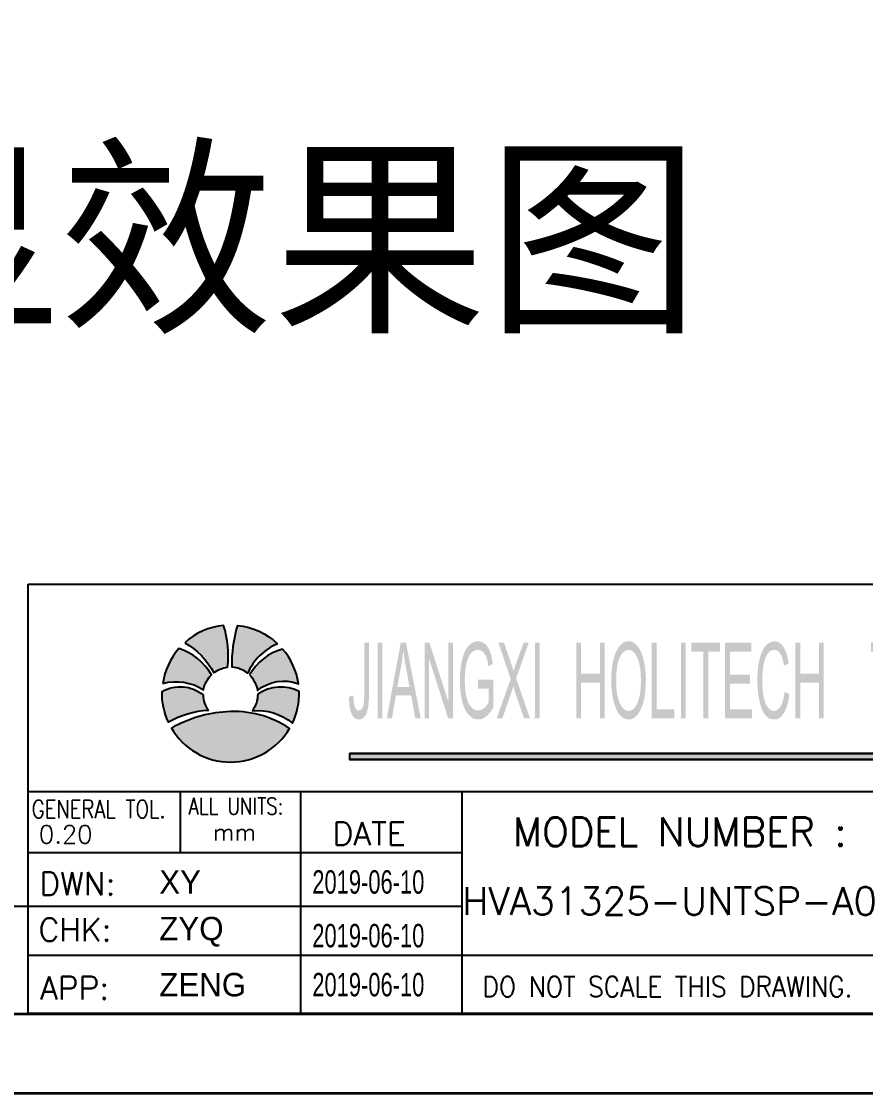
# Model space of a CAD drawing. Header units: millimetres. Extents: x 50 to 800, y 302 to 428.
# Drawn here: x 712.8 to 758.2, y 302.2 to 360 of the extents above; entities that cross this region are included whole.
import ezdxf

# ---------------------------------------------------------------- set-up
doc = ezdxf.new("R2010")
doc.units = ezdxf.units.MM
doc.header["$LTSCALE"] = 3
doc.layers.get('0').update_dxf_attribs({"linetype": 'CONTINUOUS'})
for name, color, linetype in [('1', 4, 'CONTINUOUS'), ('SPEC', 7, 'CONTINUOUS'), ('title', 7, 'CONTINUOUS')]:
    doc.layers.add(name, color=color, linetype=linetype)
doc.styles.add('na', font='FZSTK.TTF', dxfattribs={"height": 0.8})
doc.styles.add('ROMANS', font='romans.shx')
doc.styles.add('title', font='arial.ttf', dxfattribs={"width": 0.8, "height": 5})

# ---------------------------------------------------------------- blocks, each defined once
blk = doc.blocks.new('SPEC')
at = {"layer": 'SPEC', "style": 'ROMANS'}
for tag, p, height in [('SHEET', (47.17313132669142, 6.54008582335382), 1.243208189999985), ('DATE', (0.5260560937537093, 5.352644363082902), 0.9945665519999881), ('MODEL', (8.482231632636854, 4.415499299400722), 1.243208189999985), ('DATE', (41.96980249707133, 1.482880639891221), 1.243208189999985)]:
    blk.add_attdef(tag, p, '', height=height, dxfattribs=at)
blk = doc.blocks.new('SIGN-C')
h = blk.add_hatch(color=3)
edge = h.paths.add_edge_path()
edge.add_arc((169.9034555268445, 35.85857682270074), 2.457484288379829, 180.7734562706421, 215.6153014062566)
edge.add_arc((168.3840923807791, 26.30616878944494), 8.135396859362729, 93.37147060931173, 119.9391398233391)
edge.add_arc((169.9190431021652, 35.94062740624616), 6.163313108807647, 178.2689826226459, 204.7945415494444, ccw=False)
edge.add_arc((165.3842115257421, 33.30694457971907), 3.254905704802451, 50.69115953570622, 119.9637464141604, ccw=False)
edge = h.paths.add_edge_path()
edge.add_arc((165.0051600032495, 32.46557806265236), 4.548553648374074, 57.000673996618616, 105.04553689118, ccw=False)
edge.add_arc((169.9034555268536, 35.85857682270176), 2.457484288380852, 133.9348681270943, 170.1176223724255, ccw=False)
edge.add_arc((163.6793515945442, 35.03179947058646), 5.211823884028914, 29.88038064968904, 72.16693650355668)
edge.add_arc((169.9190431022743, 35.94062740628266), 6.163313108918173, 138.8879946223776, 171.4381144046126)
edge = h.paths.add_edge_path()
edge.add_arc((162.583912937921, 34.81924825389791), 6.539275029483129, 27.15913802339162, 60.62529298111258, ccw=False)
edge.add_arc((169.9034555268538, 35.85857682269494), 2.457484288381986, 95.81068724251747, 127.6545156984665, ccw=False)
edge.add_arc((160.1101316101844, 39.29406635840058), 9.595795079219128, 354.0744513891844, 376.8293501915012)
edge.add_arc((169.9190431022821, 35.94062740627652), 6.163313108924429, 95.81168130350639, 132.0429133736265)
edge = h.paths.add_edge_path()
edge.add_arc((176.2042302276656, 35.63272619767537), 5.221682707167712, 113.2627423713562, 155.781467086675)
edge.add_arc((169.9034555268466, 35.85857682270131), 2.457484288376119, 51.23599640109939, 86.58057106202877)
edge.add_arc((182.8957903196981, 38.48529025164038), 12.84693149256419, 163.7947710064044, 180.7742779959677, ccw=False)
edge.add_arc((169.9190431022732, 35.94062740626913), 6.16331310893032, 46.751330859828215, 84.03733689334268, ccw=False)
edge = h.paths.add_edge_path()
edge.add_arc((169.9034555268531, 35.85857682269642), 2.457484288373037, 8.576740720135888, 45.60063113137409, ccw=False)
edge.add_arc((174.6983244747982, 33.31248220815456), 3.751768760228394, 69.39453708486599, 129.0747547411126, ccw=False)
edge.add_arc((169.9190431022766, 35.94062740627652), 6.163313108921108, 8.24265336226598, 40.55308295102058)
edge.add_arc((175.9114624393453, 35.20730870774031), 4.917957816683656, 105.4424917389063, 150.6955888260867)
edge = h.paths.add_edge_path()
edge.add_arc((169.9034555268503, 35.85857682269256), 2.457484288373858, -36.308604070775914, 0.47949364543649153, ccw=False)
edge.add_arc((172.3203824474288, 29.46336831172954), 4.95930284532029, 50.409451411167026, 95.05053850736698, ccw=False)
edge.add_arc((169.9190431022705, 35.940627406283), 6.163313108929072, 334.4778076744741, 361.7452811959582)
edge.add_arc((174.4278042568348, 32.90538358527641), 3.621536587352992, 62.86586795711355, 124.8017423238287)
edge = h.paths.add_edge_path()
edge.add_arc((170.3467439465259, 22.53175450214695), 11.80667650892987, 93.90870196936885, 119.1713080949994)
edge.add_arc((169.9190431022766, 35.94062740627606), 6.163313108917849, 210.1936729677828, 329.5115888948969)
edge.add_arc((170.1686189904505, 25.13875063578172), 9.19360220061741, 56.59517698509568, 93.90870196930679)
h = blk.add_hatch(color=3)
h.paths.add_polyline_path([(280.4332545742636, 34.8003864398184), (280.4473943675375, 34.84987571627693), (280.525163230544, 35.12206673679935), (280.5958621969135, 35.43667713714336), (280.6524213700091, 35.79017196899048), (280.6559563183273, 35.80077681394579), (280.6913058015125, 36.10831731765285), (280.7195853880598, 36.43706751127075), (280.7337251813337, 36.79056234311798), (280.7407950779707, 37.16173191655747), (280.7372601296524, 37.45866757530899), (280.7231203363785, 37.81569735547458), (280.698375698149, 38.1550523940478), (280.659491266646, 38.47673269102887), (280.6135369385061, 38.78073824641734), (280.6029320935504, 38.8408323678313), (280.5322331271809, 39.15897771649389), (280.4438594192193, 39.44884347860835), (280.344880866302, 39.70689470585688), (280.2282275717926, 39.94020129487609), (280.1928780886078, 39.99676046797157), (280.0620850008245, 40.18057778053213), (279.9136171714485, 40.32551066158948), (279.7510095487987, 40.42802416282501), (279.6873804790662, 40.45276880105433), (279.5424475980089, 40.49165323255767), (279.3727700787222, 40.51639787078688), (279.1712780245698, 40.52346776742371), (278.050699407614, 40.52346776742371), (278.050699407614, 33.72576215100304), (279.2243022493467, 33.72576215100304), (279.2631866808497, 33.72576215100304), (279.4363991484547, 33.74343689259541), (279.5990067711045, 33.78232132409875), (279.7474746004805, 33.8424154455127), (279.8464531533978, 33.89897461860829), (280.0019908794102, 34.02623275807326), (280.1363189155122, 34.18530543240439), (280.203482933563, 34.29135388195851), (280.3236711763911, 34.52112552265913)])
h.paths.add_polyline_path([(279.2561167842127, 39.72103449913078), (279.4470039934104, 39.69628986090157), (279.6025417194232, 39.65387048107976), (279.7227299622507, 39.58317151471027), (279.7828240836652, 39.52661234161491), (279.9100822231296, 39.35339987400965), (280.0267355176397, 39.11655833667209), (280.1292490188753, 38.81962267792045), (280.1893431402891, 38.57217629562746), (280.2352974684295, 38.28231053351277), (280.270646951614, 37.95356033989509), (280.2883216932064, 37.58592571477408), (280.2953915898438, 37.17587170983137), (280.2918566415251, 36.84712151621346), (280.2777168482512, 36.49009173604787), (280.249437261703, 36.16487649074844), (280.2105528302, 35.8679408319968), (280.1504587087861, 35.54272558669737), (280.069154897461, 35.24932487626444), (279.9737112928624, 35.00541344228969), (279.9631064479072, 34.99127364901591), (279.8393832567608, 34.79685149149992), (279.6803105824292, 34.65191861044258), (279.669705737474, 34.64484871380563), (279.5318427530538, 34.58121964407331), (279.3692351304039, 34.54233521256998), (279.174812972888, 34.5281954192962), (278.4819631024675, 34.5281954192962), (278.4819631024675, 39.72103449913078), (279.1642081279324, 39.72103449913078)], flags=16)
h.paths.add_polyline_path([(275.0283185953208, 40.52346776742371), (275.0283185953208, 39.72103449913078), (276.0994079358179, 39.72103449913078), (276.0994079358179, 33.72576215100304), (276.5306716306713, 33.72576215100304), (276.5306716306713, 39.72103449913078), (277.608830867805, 39.72103449913078), (277.608830867805, 40.52346776742371)])
h.paths.add_polyline_path([(272.7270672399959, 40.52346776742371), (272.7270672399959, 33.72576215100304), (274.7596625231172, 33.72576215100304), (274.7596625231172, 34.5281954192962), (273.1583309348493, 34.5281954192962), (273.1583309348493, 40.52346776742371)])
h.paths.add_polyline_path([(270.2702781586581, 34.67666324867201), (270.2702781586581, 33.72576215100304), (270.4965148510405, 33.72576215100304), (270.4788401094479, 33.36166247420061), (270.432885781308, 33.08240155704135), (270.3798615565306, 32.93393372766553), (270.245533520429, 32.73951157014955), (270.3551169183015, 32.38248178998396), (270.4081411430784, 32.4319710664426), (270.5424691791804, 32.62992817227683), (270.6379127837795, 32.88090950288841), (270.6732622669638, 33.03291228058259), (270.7121466984672, 33.3475226809266), (270.7262864917411, 33.72576215100304), (270.7262864917411, 34.67666324867201)])
h.paths.add_polyline_path([(269.0189064539195, 34.67666324867201), (269.4713798386838, 34.67666324867201), (269.4713798386838, 33.72576215100304), (269.0189064539195, 33.72576215100304)])
h.paths.add_polyline_path([(265.7243346211039, 39.68921996426451), (265.6713103963266, 39.5690317214366), (265.582936688365, 39.32158533914338), (265.5051678253585, 39.05646421525802), (265.4380038073077, 38.77013340146192), (265.3849795825304, 38.46259289775486), (265.3425602027087, 38.13737765245565), (265.3107456678426, 37.79095271724537), (265.2930709262505, 37.42331809212425), (265.2895359779318, 37.03800872541086), (265.2895359779318, 36.99205439727081), (265.2966058745687, 36.64562946206053), (265.3213505127983, 36.30980937180578), (265.356699995983, 35.9775242298694), (265.4097242207599, 35.65584393288856), (265.4733532904925, 35.34123353254466), (265.4804231871294, 35.31295394599675), (265.5617269984541, 35.01248333892676), (265.6571706030527, 34.74029231840433), (265.7667540009256, 34.49284593611145), (265.8869422437533, 34.27014419204778), (266.0212702798553, 34.07218708621321), (266.063689659677, 34.02623275807326), (266.205087592416, 33.87422998037886), (266.353555421792, 33.76111163418778), (266.5090931478044, 33.67627287454462), (266.6752357187725, 33.62678359808586), (266.8449132380597, 33.60910885649349), (266.8519831346962, 33.60910885649349), (267.0181257056647, 33.62678359808586), (267.1771983799954, 33.67980782286298), (267.3362710543265, 33.76464658250637), (267.4882738320212, 33.88129987701592), (267.6332067130784, 34.0333026547101), (267.650881454671, 34.047442447984), (267.785209490773, 34.23125976054456), (267.9089326819194, 34.44335665965269), (268.0185160797919, 34.68726809362732), (268.1174946327092, 34.95945911414964), (268.2023333923526, 35.2669996178567), (268.2412178238555, 35.4437470337802), (268.2977769969511, 35.75128753748726), (268.3437313250915, 36.06943288614974), (268.3755458599574, 36.40525297640448), (268.3932206015497, 36.75521285993324), (268.4002904981867, 37.11577758841719), (268.4002904981867, 37.30312984929623), (268.3861507049128, 37.66015962946193), (268.3614060666837, 37.99951466803503), (268.3225216351802, 38.32826486165305), (268.273032358722, 38.64287526199706), (268.2129382373078, 38.94334586906695), (268.2058683406708, 38.96455555897779), (268.1245645293461, 39.26856111436649), (268.0255859764288, 39.54075213488869), (267.9160025785563, 39.78466356886321), (267.7958143357282, 40.0038303646084), (267.6579513513079, 40.19471757380603), (267.6296717647601, 40.23006705699066), (267.4847388837024, 40.37853488636637), (267.3362710543265, 40.49518818087614), (267.1807333283141, 40.5800269405193), (267.014590757346, 40.62951621697795), (266.8449132380597, 40.64365601025185), (266.7141201502759, 40.63658611361478), (266.5479775793078, 40.5941667337932), (266.3889049049767, 40.52346776742371), (266.2369021272821, 40.42095426618818), (266.0955041945431, 40.28662623008614), (265.9647111067598, 40.11694871079948), (265.8409879156134, 39.91899160496524)])
h.paths.add_polyline_path([(266.7530045817789, 34.38679748655721), (266.5903969591291, 34.43275181469727), (266.4383941814353, 34.5281954192962), (266.2969962486964, 34.66959335203495), (266.1697381092313, 34.8569456129141), (266.0495498664031, 35.09025220193297), (266.0283401764923, 35.13974147839173), (265.9364315202124, 35.38365291236624), (265.8621976055242, 35.65937888120703), (265.8056384324286, 35.95984948827703), (265.7667540009256, 36.28506473357658), (265.7420093626961, 36.64209451374217), (265.7314045177409, 37.02386893213696), (265.7314045177409, 37.03447377709239), (265.7384744143778, 37.45513262699063), (265.7596841042882, 37.83690704538543), (265.7950335874734, 38.1833319805956), (265.8409879156134, 38.49440743262124), (265.9010820370272, 38.77013340146192), (265.9753159517154, 39.01050988711808), (266.063689659677, 39.21553688958937), (266.1096439878174, 39.30744554586971), (266.2404370756008, 39.50893760002242), (266.378300060021, 39.66801027435366), (266.526767889397, 39.78112862054473), (266.6823056154099, 39.84829263859575), (266.8484481863779, 39.8695023285066), (266.975706325843, 39.85536253523259), (267.1347790001741, 39.79526841381863), (267.2867817778683, 39.68921996426451), (267.431714658926, 39.53368223825186), (267.5306932118428, 39.38167946055756), (267.643811558034, 39.15190781985683), (267.7427901109509, 38.87971679933463), (267.824093922276, 38.57217629562746), (267.8453036121864, 38.4731977427104), (267.8912579403268, 38.16565723900322), (267.926607423512, 37.84044199370402), (267.9478171134224, 37.49048211017515), (267.9548870100593, 37.11931253673578), (267.9548870100593, 36.93549522417533), (267.9407472167854, 36.55725575409866), (267.9124676302376, 36.20729587057002), (267.8665133020977, 35.88561557358918), (267.8064191806839, 35.59221486315602), (267.7321852659957, 35.33062868758913), (267.643811558034, 35.09378715025144), (267.5731125916645, 34.94885426919433), (267.4493894005177, 34.7438272667228), (267.3150613644161, 34.58475459239179), (267.1665935350402, 34.4716362462006), (267.0110558090278, 34.40093727983123), (266.8413782897405, 34.37972758992038)], flags=16)
h.paths.add_polyline_path([(264.4376134331801, 35.94570969500313), (264.3845892084032, 35.59928475979308), (264.310355293715, 35.29527920440438), (264.2219815857536, 35.03369302883749), (264.1194680845178, 34.81452623309229), (264.1088632395627, 34.79685149149992), (263.9780701517789, 34.61656912725783), (263.8331372707216, 34.48577603947439), (263.6775995447088, 34.40447222814959), (263.5043870771037, 34.37972758992038), (263.4124784208234, 34.38679748655721), (263.2534057464923, 34.43982171133433), (263.1014029687981, 34.54587016088857), (262.9529351394222, 34.70140788690111), (262.8574915348236, 34.8392708713215), (262.7443731886324, 35.06904251202224), (262.652464532352, 35.34476848086314), (262.5782306176643, 35.66998372616234), (262.5534859794348, 35.81491660721969), (262.5110665996131, 36.12245711092686), (262.479252064747, 36.45474225286313), (262.4615773231544, 36.80470213639188), (262.4545074265175, 37.17940665814984), (262.4615773231544, 37.4834122135382), (262.479252064747, 37.82276725211165), (262.5110665996131, 38.15858734236639), (262.5570209277535, 38.48733753598418), (262.6029752558939, 38.73124896995881), (262.6842790672185, 39.02111473207327), (262.7903275167723, 39.27563101100333), (262.9140507079187, 39.49479780674864), (262.9211206045557, 39.50893760002242), (263.0554486406581, 39.66801027435366), (263.2003815217154, 39.78112862054473), (263.3629891443652, 39.84829263859575), (263.5397365602885, 39.8695023285066), (263.6351801648871, 39.86243243186954), (263.8013227358551, 39.80587325877417), (263.9497905652311, 39.69628986090157), (264.0805836530144, 39.53368223825186), (264.168957360976, 39.36753966728367), (264.2644009655755, 39.11655833667209), (264.3421698285815, 38.81255278128361), (264.4093338466325, 38.45198805279944), (264.8335276448488, 38.66055000358932), (264.8193878515749, 38.75245865986966), (264.7592937301611, 39.0882787501244), (264.6815248671551, 39.39228430551287), (264.593151159193, 39.66447532603519), (264.4871027096387, 39.90838676000971), (264.3704494151293, 40.12048365911795), (264.3209601386707, 40.19118262548744), (264.1866321025686, 40.35379024813716), (264.0452341698297, 40.47751343928365), (263.8896964438172, 40.56942209556399), (263.7235538728492, 40.62244632034111), (263.5468064569254, 40.64012106193348), (263.5432715086067, 40.64012106193348), (263.3771289376386, 40.62244632034111), (263.2145213149893, 40.57295704388235), (263.0554486406581, 40.49165323255767), (262.9034458629635, 40.37853488636637), (262.7585129819063, 40.23360200530914), (262.6241849458042, 40.05685458938552), (262.5004617546579, 39.84475769027728), (262.3908783567854, 39.60438120462123), (262.2918998038681, 39.33219018409892), (262.2070610442247, 39.03171957702892), (262.1681766127217, 38.8549721611052), (262.1116174396261, 38.55450155403508), (262.0691980598044, 38.23635620537283), (262.0373835249379, 37.90053611511797), (262.0161738350275, 37.54704128327086), (262.0126388867088, 37.17587170983137), (262.0126388867088, 37.01326408718165), (262.0232437316645, 36.66683915197126), (262.0479883698936, 36.32394916507968), (262.0798029047596, 35.99166402314341), (262.1257572329, 35.66998372616234), (262.1858513543139, 35.35537332581833), (262.2565503206833, 35.03722797715596), (262.344924028645, 34.7438272667228), (262.447437529881, 34.48224109115591), (262.5605558760722, 34.25600439877377), (262.6878140155368, 34.06158224125801), (262.7479081369506, 33.98381337825145), (262.8787012247344, 33.84948534214953), (263.0236341057916, 33.74343689259541), (263.1827067801228, 33.66920297790756), (263.3559192477283, 33.62324864976739), (263.5397365602885, 33.60910885649349), (263.6634597514349, 33.61971370144903), (263.8296023224029, 33.66213308127061), (263.9886749967345, 33.73990194427694), (264.1336078777917, 33.85655523878648), (264.2750058105307, 34.00855801648089), (264.4022639499954, 34.19591027735993), (264.5047774512309, 34.38679748655721), (264.6072909524669, 34.6236390238949), (264.6956646604285, 34.89583004441721), (264.773433523435, 35.19276570316885), (264.8370625931675, 35.52151589678652), (264.8900868179448, 35.88208062527082), (264.458823123091, 36.10831731765285)])
h.paths.add_polyline_path([(256.2400682826446, 40.52346776742371), (257.4949749357024, 36.60674503055742), (257.4949749357024, 33.72576215100304), (257.9262386305559, 33.72576215100304), (257.9262386305559, 36.60674503055742), (259.2235646634349, 40.52346776742371), (258.721602002212, 40.52346776742371), (258.0923812015239, 38.52622196748729), (258.0817763565683, 38.49440743262124), (257.9863327519697, 38.17979703227724), (257.8944240956894, 37.87932642520701), (257.8131202843647, 37.59299561141091), (257.7353514213582, 37.32433953920719), (257.6646524549888, 37.58592571477408), (257.5833486436641, 37.8828613735256), (257.4949749357024, 38.17979703227724), (257.4066012277403, 38.4731977427104), (256.7632406337784, 40.52346776742371)])
h.paths.add_polyline_path([(254.5645027796895, 37.19001150310504), (254.5645027796895, 36.39111318313059), (255.522473773995, 36.39111318313059), (255.522473773995, 35.12560168511783), (255.4270301693964, 34.98066880406037), (255.2891671849761, 34.81099128477382), (255.1159547173706, 34.6483836621241), (255.0523256476385, 34.59889438566546), (254.8932529733069, 34.49991583274829), (254.7341802989758, 34.43982171133433), (254.5715726763264, 34.42214696974196), (254.4301747435875, 34.43628676301597), (254.2711020692563, 34.48931098779298), (254.1155643432434, 34.58475459239179), (253.9635615655493, 34.7190826284936), (253.8433733227211, 34.8675504578693), (253.7196501315748, 35.07611240865918), (253.6136016820205, 35.33062868758913), (253.5287629223771, 35.62756434634076), (253.4898784908741, 35.786637020672), (253.4403892144155, 36.08710762774211), (253.4050397312307, 36.41232287304132), (253.3838300413199, 36.76581770488866), (253.3767601446829, 37.14759212328346), (253.3767601446829, 37.17940665814984), (253.3838300413199, 37.53290148999696), (253.4085746795488, 37.87225652857018), (253.4474591110524, 38.20100672218797), (253.5004833358294, 38.51561712253198), (253.5216930257402, 38.62166557208621), (253.6029968370649, 38.91506628251938), (253.7090452866191, 39.18725730304146), (253.7691394080332, 39.32158533914338), (253.8999324958167, 39.51954244497784), (254.0519352735109, 39.68568501594604), (254.07667991174, 39.70335975753841), (254.225147741116, 39.79526841381863), (254.3877553637658, 39.85182758691411), (254.5645027796895, 39.8695023285066), (254.7023657641098, 39.85536253523259), (254.861438438441, 39.79880336213711), (255.0134412161351, 39.6927549125831), (255.0770702858676, 39.63266079116892), (255.2149332702879, 39.44530853028999), (255.3245166681608, 39.21553688958937), (255.374005944619, 39.05999916357649), (255.4447049109885, 38.76306350482497), (255.5047990324028, 38.39896382802254), (255.8936433474346, 38.62166557208621), (255.8618288125685, 38.84436731614989), (255.8017346911542, 39.1837223547231), (255.7310357247847, 39.48065801347462), (255.6461969651418, 39.73517429240468), (255.6073125336383, 39.83415284532185), (255.4941941874472, 40.05685458938552), (255.3563312030269, 40.24420685026445), (255.200793477014, 40.4032795245958), (255.0558605959568, 40.50579302583134), (254.9003228699443, 40.5800269405193), (254.7341802989758, 40.62598126865947), (254.5609678313708, 40.64012106193348), (254.4831989683643, 40.63658611361478), (254.3099865007593, 40.61184147538557), (254.14737887811, 40.55528230228998), (253.9918411520971, 40.47397849096529), (253.8433733227211, 40.36086014477422), (253.7019753899822, 40.2229971603536), (253.6701608551161, 40.18411272885049), (253.5358328190141, 40.0038303646084), (253.4156445761859, 39.7881985171818), (253.3095961266322, 39.54075213488869), (253.2141525220332, 39.25795626941095), (253.1328487107084, 38.94688081738542), (253.0904293308867, 38.75952855650638), (253.033870157791, 38.44491815616249), (252.9914507779694, 38.11970291086305), (252.9596362431034, 37.78388282060831), (252.9384265531926, 37.4445277820351), (252.9313566565556, 37.09103295018787), (252.9348916048739, 36.91428553426448), (252.9490313981478, 36.56079070241725), (252.9737760363773, 36.22143566384392), (253.0126604678803, 35.89622041854471), (253.0656846926572, 35.58161001820071), (253.1328487107084, 35.28113941113048), (253.1505234523006, 35.20690549644263), (253.2388971602627, 34.91703973432806), (253.3378757131796, 34.65545355876117), (253.4545290076894, 34.42214696974196), (253.5817871471543, 34.21711996727066), (253.7267200282117, 34.04037255134716), (253.8009539428994, 33.96260368834061), (253.9458868239567, 33.83534554887564), (254.1014245499696, 33.73636699595846), (254.2604972243005, 33.66566802958909), (254.4231048469506, 33.62324864976739), (254.5963173145555, 33.60910885649349), (254.6458065910142, 33.61264380481197), (254.8084142136638, 33.63385349472281), (254.9710218363134, 33.68687771949982), (255.1300945106445, 33.76818153082485), (255.2891671849761, 33.87776492869745), (255.3775408929377, 33.95553379170377), (255.522473773995, 34.09693172444253), (255.6638717067339, 34.26307429541072), (255.8052696394729, 34.45396150460823), (255.9431326238932, 34.67312830035354), (255.9431326238932, 37.19354645142352)])
h.paths.add_polyline_path([(249.8099972913451, 39.68921996426451), (249.7569730665682, 39.5690317214366), (249.6685993586061, 39.32158533914338), (249.5908304956001, 39.05646421525802), (249.5236664775489, 38.77013340146192), (249.470642252772, 38.46259289775486), (249.4282228729503, 38.13737765245565), (249.3964083380842, 37.79095271724537), (249.3787335964916, 37.42331809212425), (249.3751986481729, 37.03800872541086), (249.3751986481729, 36.99205439727081), (249.3822685448099, 36.64562946206053), (249.4070131830394, 36.30980937180578), (249.4423626662242, 35.9775242298694), (249.4953868910011, 35.65584393288856), (249.5590159607336, 35.34123353254466), (249.5660858573706, 35.31295394599675), (249.6473896686957, 35.01248333892676), (249.7428332732943, 34.74029231840433), (249.8524166711668, 34.49284593611145), (249.9726049139949, 34.27014419204778), (250.1104678984152, 34.07218708621321), (250.1493523299182, 34.02623275807326), (250.2907502626572, 33.87422998037886), (250.4392180920329, 33.76111163418778), (250.594755818046, 33.67627287454462), (250.760898389014, 33.62678359808586), (250.9305759083004, 33.60910885649349), (250.9376458049378, 33.60910885649349), (251.1037883759059, 33.62678359808586), (251.262861050237, 33.67980782286298), (251.4219337245681, 33.76464658250637), (251.5739365022623, 33.88129987701592), (251.7188693833195, 34.0333026547101), (251.7365441249119, 34.047442447984), (251.8708721610141, 34.23125976054456), (251.9945953521605, 34.44335665965269), (252.104178750033, 34.68726809362732), (252.2031573029503, 34.95945911414964), (252.2879960625937, 35.2669996178567), (252.3268804940969, 35.4437470337802), (252.3834396671923, 35.75128753748726), (252.4293939953327, 36.06943288614974), (252.4612085301987, 36.40525297640448), (252.4788832717913, 36.75521285993324), (252.4859531684276, 37.11577758841719), (252.4859531684276, 37.30312984929623), (252.4718133751541, 37.66015962946193), (252.4470687369248, 37.99951466803503), (252.4081843054218, 38.32826486165305), (252.3586950289632, 38.64287526199706), (252.2986009075487, 38.94334586906695), (252.2915310109119, 38.96455555897779), (252.2102271995873, 39.26856111436649), (252.1147835949887, 39.54075213488869), (252.0052001971157, 39.78466356886321), (251.8814770059693, 40.0038303646084), (251.7436140215491, 40.19471757380603), (251.7153344350013, 40.23006705699066), (251.570401553944, 40.37853488636637), (251.4219337245681, 40.49518818087614), (251.2663959985552, 40.5800269405193), (251.1037883759059, 40.62951621697795), (250.9341108566191, 40.64365601025185), (250.799782820517, 40.63658611361478), (250.633640249549, 40.5941667337932), (250.4745675752178, 40.52346776742371), (250.3260997458419, 40.42095426618818), (250.1847018131029, 40.28662623008614), (250.0503737770013, 40.11694871079948), (249.9266505858545, 39.91899160496524)])
h.paths.add_polyline_path([(250.8386672520205, 34.38679748655721), (250.6760596293707, 34.43275181469727), (250.5240568516765, 34.5281954192962), (250.3861938672557, 34.66959335203495), (250.2554007794724, 34.8569456129141), (250.1352125366443, 35.09025220193297), (250.1140028467339, 35.13974147839173), (250.0220941904535, 35.38365291236624), (249.9478602757654, 35.65937888120703), (249.8913011026695, 35.95984948827703), (249.8524166711668, 36.28506473357658), (249.8276720329377, 36.64209451374217), (249.817067187982, 37.02386893213696), (249.817067187982, 37.03447377709239), (249.824137084619, 37.45513262699063), (249.8453467745298, 37.83690704538543), (249.8806962577146, 38.1833319805956), (249.9266505858545, 38.49440743262124), (249.9867447072688, 38.77013340146192), (250.0609786219565, 39.01050988711808), (250.1493523299182, 39.21553688958937), (250.1953066580586, 39.30744554586971), (250.3260997458419, 39.50893760002242), (250.4639627302622, 39.66801027435366), (250.6124305596381, 39.78112862054473), (250.767968285651, 39.84829263859575), (250.9341108566191, 39.8695023285066), (251.0613689960842, 39.85536253523259), (251.2204416704153, 39.79526841381863), (251.3724444481095, 39.68921996426451), (251.5173773291667, 39.53368223825186), (251.616355882084, 39.38167946055756), (251.7294742282752, 39.15190781985683), (251.8284527811925, 38.87971679933463), (251.9097565925171, 38.57217629562746), (251.930966282428, 38.4731977427104), (251.9804555588866, 38.16565723900322), (252.0158050420714, 37.84044199370402), (252.0370147319822, 37.49048211017515), (252.0440846286192, 37.11931253673578), (252.0405496803009, 36.93549522417533), (252.0264098870266, 36.55725575409866), (251.9981303004792, 36.20729587057002), (251.9521759723391, 35.88561557358918), (251.892081850925, 35.59221486315602), (251.8178479362368, 35.33062868758913), (251.7294742282752, 35.09378715025144), (251.6587752619057, 34.94885426919433), (251.5350520707593, 34.7438272667228), (251.4007240346573, 34.58475459239179), (251.2522562052813, 34.4716362462006), (251.0967184792689, 34.40093727983123), (250.9270409599821, 34.37972758992038)], flags=16)
h.paths.add_polyline_path([(246.9572939983386, 40.52346776742371), (246.9572939983386, 33.72576215100304), (248.9934242297781, 33.72576215100304), (248.9934242297781, 34.5281954192962), (247.388557693192, 34.5281954192962), (247.388557693192, 40.52346776742371)])
h.paths.add_polyline_path([(243.7440259768482, 39.68921996426451), (243.6910017520709, 39.5690317214366), (243.6026280441093, 39.32158533914338), (243.5248591811028, 39.05646421525802), (243.457695163052, 38.77013340146192), (243.4046709382746, 38.46259289775486), (243.3622515584529, 38.13737765245565), (243.3339719719051, 37.79095271724537), (243.316297230313, 37.42331809212425), (243.309227333676, 37.03800872541086), (243.309227333676, 36.99205439727081), (243.3198321786317, 36.64562946206053), (243.3410418685421, 36.30980937180578), (243.3799263000455, 35.9775242298694), (243.4294155765042, 35.65584393288856), (243.496579594555, 35.34123353254466), (243.503649491192, 35.31295394599675), (243.5849533025166, 35.01248333892676), (243.6768619587969, 34.74029231840433), (243.7864453566699, 34.49284593611145), (243.9101685478163, 34.27014419204778), (244.0444965839183, 34.07218708621321), (244.0833810154213, 34.02623275807326), (244.2247789481603, 33.87422998037886), (244.3767817258544, 33.76111163418778), (244.5323194518673, 33.67627287454462), (244.6949270745167, 33.62678359808586), (244.8646045938035, 33.60910885649349), (244.8716744904404, 33.60910885649349), (245.0378170614085, 33.62678359808586), (245.2004246840583, 33.67980782286298), (245.3559624100712, 33.76464658250637), (245.5079651877652, 33.88129987701592), (245.6564330171413, 34.0333026547101), (245.6705728104148, 34.047442447984), (245.8049008465168, 34.23125976054456), (245.9286240376632, 34.44335665965269), (246.0382074355361, 34.68726809362732), (246.1371859884534, 34.95945911414964), (246.2220247480963, 35.2669996178567), (246.2609091795998, 35.4437470337802), (246.3210033010141, 35.75128753748726), (246.3634226808353, 36.06943288614974), (246.3952372157018, 36.40525297640448), (246.4164469056122, 36.75521285993324), (246.4235168022496, 37.11577758841719), (246.4199818539309, 37.30312984929623), (246.4093770089757, 37.66015962946193), (246.3810974224279, 37.99951466803503), (246.3457479392432, 38.32826486165305), (246.2962586627845, 38.64287526199706), (246.232629593052, 38.94334586906695), (246.2290946447337, 38.96455555897779), (246.1442558850904, 39.26856111436649), (246.0488122804913, 39.54075213488869), (245.9392288826188, 39.78466356886321), (245.8155056914725, 40.0038303646084), (245.6811776553704, 40.19471757380603), (245.6493631205044, 40.23006705699066), (245.5079651877652, 40.37853488636637), (245.3559624100712, 40.49518818087614), (245.2004246840583, 40.5800269405193), (245.0378170614085, 40.62951621697795), (244.8681395421222, 40.64365601025185), (244.7338115060201, 40.63658611361478), (244.5676689350521, 40.5941667337932), (244.4085962607205, 40.52346776742371), (244.260128431345, 40.42095426618818), (244.118730498606, 40.28662623008614), (243.984402462504, 40.11694871079948), (243.8606792713576, 39.91899160496524)])
h.paths.add_polyline_path([(244.7726959375229, 34.38679748655721), (244.6100883148738, 34.43275181469727), (244.4616204854978, 34.5281954192962), (244.3202225527588, 34.66959335203495), (244.1894294649755, 34.8569456129141), (244.0692412221474, 35.09025220193297), (244.0480315322365, 35.13974147839173), (243.9596578242749, 35.38365291236624), (243.8854239095867, 35.65937888120703), (243.8288647364911, 35.95984948827703), (243.7864453566699, 36.28506473357658), (243.7617007184403, 36.64209451374217), (243.7546308218034, 37.02386893213696), (243.7546308218034, 37.03447377709239), (243.7617007184403, 37.45513262699063), (243.7793754600329, 37.83690704538543), (243.8147249432177, 38.1833319805956), (243.8606792713576, 38.49440743262124), (243.9243083410902, 38.77013340146192), (243.9985422557779, 39.01050988711808), (244.0833810154213, 39.21553688958937), (244.1328702918799, 39.30744554586971), (244.260128431345, 39.50893760002242), (244.401526364084, 39.66801027435366), (244.5464592451412, 39.78112862054473), (244.7055319194723, 39.84829263859575), (244.8716744904404, 39.8695023285066), (244.9953976815868, 39.85536253523259), (245.1580053042366, 39.79526841381863), (245.3100080819308, 39.68921996426451), (245.4514060146698, 39.53368223825186), (245.5503845675871, 39.38167946055756), (245.6670378620965, 39.15190781985683), (245.7624814666951, 38.87971679933463), (245.8437852780202, 38.57217629562746), (245.8649949679311, 38.4731977427104), (245.9144842443897, 38.16565723900322), (245.949833727574, 37.84044199370402), (245.9710434174849, 37.49048211017515), (245.9781133141218, 37.11931253673578), (245.9745783658036, 36.93549522417533), (245.9604385725297, 36.55725575409866), (245.9321589859819, 36.20729587057002), (245.8897396061602, 35.88561557358918), (245.8296454847464, 35.59221486315602), (245.7554115700582, 35.33062868758913), (245.6635029137778, 35.09378715025144), (245.596338895727, 34.94885426919433), (245.4726157045806, 34.7438272667228), (245.3347527201604, 34.58475459239179), (245.1898198391027, 34.4716362462006), (245.0307471647716, 34.40093727983123), (244.8646045938035, 34.37972758992038)], flags=16)
h.paths.add_polyline_path([(242.3053020112302, 40.52346776742371), (242.3053020112302, 35.18569580653178), (240.5943870250899, 40.52346776742371), (240.1525184852812, 40.52346776742371), (240.1525184852812, 33.72576215100304), (240.566107438542, 33.72576215100304), (240.566107438542, 39.06706906021356), (242.2734874763641, 33.72576215100304), (242.7153560161728, 33.72576215100304), (242.7153560161728, 40.52346776742371)])
h.paths.add_polyline_path([(239.0107301784146, 40.52346776742371), (239.0107301784146, 37.73439354414978), (237.3174899338669, 37.73439354414978), (237.3174899338669, 40.52346776742371), (236.8862262390134, 40.52346776742371), (236.8862262390134, 33.72576215100304), (237.3174899338669, 33.72576215100304), (237.3174899338669, 36.93196027585662), (239.0107301784146, 36.93196027585662), (239.0107301784146, 33.72576215100304), (239.4419938732685, 33.72576215100304), (239.4419938732685, 40.52346776742371)])
h.paths.add_polyline_path([(235.8929057615228, 35.94570969500313), (235.8398815367459, 35.59928475979308), (235.7656476220577, 35.29527920440438), (235.677273914096, 35.03369302883749), (235.5747604128606, 34.81452623309229), (235.5641555679049, 34.79685149149992), (235.4333624801215, 34.61656912725783), (235.2884295990644, 34.48577603947439), (235.1328918730514, 34.40447222814959), (234.9596794054464, 34.37972758992038), (234.8677707491661, 34.38679748655721), (234.7086980748349, 34.43982171133433), (234.5531603488221, 34.54587016088857), (234.4082274677648, 34.70140788690111), (234.3127838631662, 34.8392708713215), (234.199665516975, 35.06904251202224), (234.1077568606947, 35.34476848086314), (234.033522946007, 35.66998372616234), (234.0087783077774, 35.81491660721969), (233.9663589279557, 36.12245711092686), (233.9345443930897, 36.45474225286313), (233.9168696514971, 36.80470213639188), (233.9097997548601, 37.17940665814984), (233.9168696514971, 37.4834122135382), (233.9345443930897, 37.82276725211165), (233.9663589279557, 38.15858734236639), (234.0123132560961, 38.48733753598418), (234.0582675842361, 38.73124896995881), (234.1395713955608, 39.02111473207327), (234.2420848967967, 39.27563101100333), (234.3693430362618, 39.49479780674864), (234.3764129328983, 39.50893760002242), (234.5072060206821, 39.66801027435366), (234.6556738500576, 39.78112862054473), (234.8182814727074, 39.84829263859575), (234.9950288886311, 39.8695023285066), (235.0904724932298, 39.86243243186954), (235.2566150641978, 39.80587325877417), (235.4050828935737, 39.69628986090157), (235.5358759813571, 39.53368223825186), (235.6242496893192, 39.36753966728367), (235.7196932939177, 39.11655833667209), (235.7974621569242, 38.81255278128361), (235.864626174975, 38.45198805279944), (236.2888199731915, 38.66055000358932), (236.2746801799176, 38.75245865986966), (236.2145860585037, 39.0882787501244), (236.1368171954971, 39.39228430551287), (236.0484434875356, 39.66447532603519), (235.9423950379814, 39.90838676000971), (235.825741743472, 40.12048365911795), (235.7762524670133, 40.19118262548744), (235.6419244309113, 40.35379024813716), (235.5005264981723, 40.47751343928365), (235.3449887721599, 40.56942209556399), (235.1788462011914, 40.62244632034111), (235.0020987852681, 40.64012106193348), (234.9985638369494, 40.64012106193348), (234.8324212659813, 40.62244632034111), (234.6698136433315, 40.57295704388235), (234.5107409690004, 40.49165323255767), (234.3587381913062, 40.37853488636637), (234.2138053102489, 40.23360200530914), (234.079477274147, 40.05685458938552), (233.9557540830005, 39.84475769027728), (233.8426357368093, 39.60438120462123), (233.7471921322108, 39.33219018409892), (233.6623533725674, 39.03171957702892), (233.6234689410639, 38.8549721611052), (233.5669097679684, 38.55450155403508), (233.5244903881466, 38.23635620537283), (233.4926758532806, 37.90053611511797), (233.4714661633697, 37.54704128327086), (233.4679312150515, 37.17587170983137), (233.4679312150515, 37.01326408718165), (233.4785360600067, 36.66683915197126), (233.5032806982358, 36.32394916507968), (233.5350952331023, 35.99166402314341), (233.5810495612427, 35.66998372616234), (233.6411436826567, 35.35537332581833), (233.711842649026, 35.03722797715596), (233.8002163569875, 34.7438272667228), (233.9027298582237, 34.48224109115591), (234.0158482044146, 34.25600439877377), (234.1431063438795, 34.06158224125801), (234.199665516975, 33.98381337825145), (234.3339935530771, 33.84948534214953), (234.4789264341343, 33.74343689259541), (234.6379991084654, 33.66920297790756), (234.8112115760705, 33.62324864976739), (234.9950288886311, 33.60910885649349), (235.1187520797775, 33.61971370144903), (235.2848946507456, 33.66213308127061), (235.4439673250772, 33.73990194427694), (235.5889002061344, 33.85655523878648), (235.7302981388729, 34.00855801648089), (235.857556278338, 34.19591027735993), (235.9600697795736, 34.38679748655721), (236.0625832808095, 34.6236390238949), (236.1509569887712, 34.89583004441721), (236.2287258517776, 35.19276570316885), (236.2923549215102, 35.52151589678652), (236.3453791462871, 35.88208062527082), (235.9141154514337, 36.10831731765285)])
h.paths.add_polyline_path([(230.5692735939046, 40.52346776742371), (230.5692735939046, 33.72576215100304), (232.9977830886946, 33.72576215100304), (232.9977830886946, 34.5281954192962), (230.9970023404398, 34.5281954192962), (230.9970023404398, 36.84358656789499), (232.7998259828605, 36.84358656789499), (232.7998259828605, 37.63894993955108), (230.9970023404398, 37.63894993955108), (230.9970023404398, 39.72103449913078), (232.9200142256882, 39.72103449913078), (232.9200142256882, 40.52346776742371)])
h.paths.add_polyline_path([(227.5362879366562, 40.52346776742371), (227.5362879366562, 39.72103449913078), (228.6109122254716, 39.72103449913078), (228.6109122254716, 33.72576215100304), (229.042175920325, 33.72576215100304), (229.042175920325, 39.72103449913078), (230.1168002091403, 39.72103449913078), (230.1168002091403, 40.52346776742371)])
h.paths.add_polyline_path([(222.8454115180444, 40.52346776742371), (222.8454115180444, 37.73439354414978), (221.1521712734966, 37.73439354414978), (221.1521712734966, 40.52346776742371), (220.7244425269618, 40.52346776742371), (220.7244425269618, 33.72576215100304), (221.1521712734966, 33.72576215100304), (221.1521712734966, 36.93196027585662), (222.8454115180444, 36.93196027585662), (222.8454115180444, 33.72576215100304), (223.2766752128977, 33.72576215100304), (223.2766752128977, 40.52346776742371)])
h.paths.add_polyline_path([(219.7275871011525, 35.94570969500313), (219.6745628763756, 35.59928475979308), (219.6003289616879, 35.29527920440438), (219.5119552537257, 35.03369302883749), (219.4094417524902, 34.81452623309229), (219.3988369075346, 34.79685149149992), (219.2680438197512, 34.61656912725783), (219.1231109386938, 34.48577603947439), (218.9675732126811, 34.40447222814959), (218.7943607450761, 34.37972758992038), (218.7024520887958, 34.38679748655721), (218.5433794144646, 34.43982171133433), (218.3913766367704, 34.54587016088857), (218.2429088073945, 34.70140788690111), (218.1474652027959, 34.8392708713215), (218.0343468566047, 35.06904251202224), (217.9424382003244, 35.34476848086314), (217.8682042856367, 35.66998372616234), (217.8434596474071, 35.81491660721969), (217.8010402675854, 36.12245711092686), (217.7692257327194, 36.45474225286313), (217.7515509911272, 36.80470213639188), (217.7444810944903, 37.17940665814984), (217.7515509911272, 37.4834122135382), (217.7692257327194, 37.82276725211165), (217.8010402675854, 38.15858734236639), (217.8469945957258, 38.48733753598418), (217.8929489238658, 38.73124896995881), (217.9742527351909, 39.02111473207327), (218.0803011847451, 39.27563101100333), (218.2040243758915, 39.49479780674864), (218.2110942725285, 39.50893760002242), (218.3454223086305, 39.66801027435366), (218.4903551896877, 39.78112862054473), (218.6529628123371, 39.84829263859575), (218.8297102282608, 39.8695023285066), (218.9251538328594, 39.86243243186954), (219.0912964038275, 39.80587325877417), (219.2397642332035, 39.69628986090157), (219.3705573209872, 39.53368223825186), (219.4589310289489, 39.36753966728367), (219.5543746335474, 39.11655833667209), (219.6321434965539, 38.81255278128361), (219.6993075146054, 38.45198805279944), (220.1235013128216, 38.66055000358932), (220.1093615195477, 38.75245865986966), (220.0492673981334, 39.0882787501244), (219.9750334834457, 39.39228430551287), (219.8831248271653, 39.66447532603519), (219.7770763776111, 39.90838676000971), (219.6604230831017, 40.12048365911795), (219.610933806643, 40.19118262548744), (219.4801407188597, 40.35379024813716), (219.3352078378025, 40.47751343928365), (219.1796701117896, 40.56942209556399), (219.0135275408215, 40.62244632034111), (218.8367801248978, 40.64012106193348), (218.8332451765795, 40.64012106193348), (218.667102605611, 40.62244632034111), (218.5044949829616, 40.57295704388235), (218.3454223086305, 40.49165323255767), (218.1969544792546, 40.37853488636637), (218.0484866498786, 40.23360200530914), (217.9141586137767, 40.05685458938552), (217.7904354226303, 39.84475769027728), (217.6808520247577, 39.60438120462123), (217.5818734718405, 39.33219018409892), (217.4970347121971, 39.03171957702892), (217.4581502806941, 38.8549721611052), (217.4015911075985, 38.55450155403508), (217.3591717277768, 38.23635620537283), (217.3273571929108, 37.90053611511797), (217.3096824513181, 37.54704128327086), (217.3026125546812, 37.17587170983137), (217.3026125546812, 37.01326408718165), (217.3132173996364, 36.66683915197126), (217.3379620378659, 36.32394916507968), (217.369776572732, 35.99166402314341), (217.4157309008724, 35.66998372616234), (217.4758250222862, 35.35537332581833), (217.5465239886557, 35.03722797715596), (217.6348976966173, 34.7438272667228), (217.7374111978533, 34.48224109115591), (217.8505295440441, 34.25600439877377), (217.9777876835092, 34.06158224125801), (218.0378818049234, 33.98381337825145), (218.1686748927068, 33.84948534214953), (218.313607773764, 33.74343689259541), (218.4726804480951, 33.66920297790756), (218.6458929157002, 33.62324864976739), (218.8297102282608, 33.60910885649349), (218.9534334194072, 33.61971370144903), (219.1195759903758, 33.66213308127061), (219.2786486647069, 33.73990194427694), (219.4271164940824, 33.85655523878648), (219.5649794785031, 34.00855801648089), (219.6922376179677, 34.19591027735993), (219.7947511192037, 34.38679748655721), (219.8972646204392, 34.6236390238949), (219.9856383284009, 34.89583004441721), (220.0634071914074, 35.19276570316885), (220.1270362611399, 35.52151589678652), (220.1800604859172, 35.88208062527082), (219.7487967910633, 36.10831731765285)])
h.paths.add_polyline_path([(214.4039549335343, 40.52346776742371), (214.4039549335343, 33.72576215100304), (216.8324644283243, 33.72576215100304), (216.8324644283243, 34.5281954192962), (214.8352186283882, 34.5281954192962), (214.8352186283882, 36.84358656789499), (216.6345073224902, 36.84358656789499), (216.6345073224902, 37.63894993955108), (214.8352186283882, 37.63894993955108), (214.8352186283882, 39.72103449913078), (216.7546955653184, 39.72103449913078), (216.7546955653184, 40.52346776742371)])
h.paths.add_polyline_path([(211.3745042246046, 40.52346776742371), (211.3745042246046, 39.72103449913078), (212.4455935651012, 39.72103449913078), (212.4455935651012, 33.72576215100304), (212.8768572599547, 33.72576215100304), (212.8768572599547, 39.72103449913078), (213.95148154877, 39.72103449913078), (213.95148154877, 40.52346776742371)])
h.paths.add_polyline_path([(210.4271380752543, 40.52346776742371), (210.8584017701077, 40.52346776742371), (210.8584017701077, 33.72576215100304), (210.4271380752543, 33.72576215100304)])
h.paths.add_polyline_path([(207.8077413712667, 40.52346776742371), (207.8077413712667, 33.72576215100304), (209.840336654388, 33.72576215100304), (209.840336654388, 34.5281954192962), (208.2390050661201, 34.5281954192962), (208.2390050661201, 40.52346776742371)])
h.paths.add_polyline_path([(204.5944733497763, 39.68921996426451), (204.541449124999, 39.5690317214366), (204.4530754170373, 39.32158533914338), (204.3753065540309, 39.05646421525802), (204.3081425359801, 38.77013340146192), (204.2551183112027, 38.46259289775486), (204.2126989313811, 38.13737765245565), (204.180884396515, 37.79095271724537), (204.1632096549224, 37.42331809212425), (204.1596747066041, 37.03800872541086), (204.1596747066041, 36.99205439727081), (204.1667446032411, 36.64562946206053), (204.1914892414706, 36.30980937180578), (204.2268387246549, 35.9775242298694), (204.2798629494323, 35.65584393288856), (204.3434920191648, 35.34123353254466), (204.3505619158013, 35.31295394599675), (204.4318657271264, 35.01248333892676), (204.527309331725, 34.74029231840433), (204.636892729598, 34.49284593611145), (204.7570809724257, 34.27014419204778), (204.8914090085277, 34.07218708621321), (204.9302934400307, 34.02623275807326), (205.0752263210884, 33.87422998037886), (205.2236941504638, 33.76111163418778), (205.3792318764767, 33.67627287454462), (205.5453744474449, 33.62678359808586), (205.7150519667316, 33.60910885649349), (205.7221218633685, 33.60910885649349), (205.8882644343366, 33.62678359808586), (206.0473371086678, 33.67980782286298), (206.2064097829993, 33.76464658250637), (206.3584125606935, 33.88129987701592), (206.5033454417508, 34.0333026547101), (206.5210201833433, 34.047442447984), (206.655348219445, 34.23125976054456), (206.7790714105917, 34.44335665965269), (206.8886548084643, 34.68726809362732), (206.9876333613815, 34.95945911414964), (207.0689371727062, 35.2669996178567), (207.111356552528, 35.4437470337802), (207.1679157256235, 35.75128753748726), (207.2138700537634, 36.06943288614974), (207.2456845886295, 36.40525297640448), (207.2633593302221, 36.75521285993324), (207.270429226859, 37.11577758841719), (207.270429226859, 37.30312984929623), (207.2562894335851, 37.66015962946193), (207.231544795356, 37.99951466803503), (207.1926603638526, 38.32826486165305), (207.1431710873939, 38.64287526199706), (207.0830769659801, 38.94334586906695), (207.0760070693432, 38.96455555897779), (206.9947032580181, 39.26856111436649), (206.8957247051012, 39.54075213488869), (206.7861413072282, 39.78466356886321), (206.6659530644006, 40.0038303646084), (206.5280900799799, 40.19471757380603), (206.4998104934325, 40.23006705699066), (206.3548776123748, 40.37853488636637), (206.2064097829993, 40.49518818087614), (206.0508720569864, 40.5800269405193), (205.8847294860184, 40.62951621697795), (205.7150519667316, 40.64365601025185), (205.5842588789482, 40.63658611361478), (205.4145813596615, 40.5941667337932), (205.2590436336486, 40.52346776742371), (205.1070408559544, 40.42095426618818), (204.9656429232159, 40.28662623008614), (204.8348498354321, 40.11694871079948), (204.7111266442857, 39.91899160496524)])
h.paths.add_polyline_path([(205.6231433104512, 34.38679748655721), (205.4605356878019, 34.43275181469727), (205.3085329101072, 34.5281954192962), (205.1671349773687, 34.66959335203495), (205.0398768379036, 34.8569456129141), (204.9196885950755, 35.09025220193297), (204.8984789051646, 35.13974147839173), (204.8065702488843, 35.38365291236624), (204.7323363341966, 35.65937888120703), (204.675777161101, 35.95984948827703), (204.6333577812793, 36.28506473357658), (204.6121480913684, 36.64209451374217), (204.6015432464132, 37.02386893213696), (204.6015432464132, 37.03447377709239), (204.6086131430502, 37.45513262699063), (204.629822832961, 37.83690704538543), (204.6651723161458, 38.1833319805956), (204.7111266442857, 38.49440743262124), (204.7712207656996, 38.77013340146192), (204.8454546803877, 39.01050988711808), (204.9338283883494, 39.21553688958937), (204.9797827164898, 39.30744554586971), (205.1105758042731, 39.50893760002242), (205.2484387886934, 39.66801027435366), (205.3969066180693, 39.78112862054473), (205.5524443440817, 39.84829263859575), (205.7185869150503, 39.8695023285066), (205.8458450545149, 39.85536253523259), (206.0049177288465, 39.79526841381863), (206.1569205065407, 39.68921996426451), (206.3018533875979, 39.53368223825186), (206.4008319405152, 39.38167946055756), (206.5139502867064, 39.15190781985683), (206.6129288396232, 38.87971679933463), (206.6942326509484, 38.57217629562746), (206.7119073925405, 38.4731977427104), (206.7613966689992, 38.16565723900322), (206.7967461521839, 37.84044199370402), (206.8179558420948, 37.49048211017515), (206.8250257387317, 37.11931253673578), (206.8250257387317, 36.93549522417533), (206.8108859454578, 36.55725575409866), (206.78260635891, 36.20729587057002), (206.7366520307696, 35.88561557358918), (206.6765579093558, 35.59221486315602), (206.602323994668, 35.33062868758913), (206.5139502867064, 35.09378715025144), (206.4432513203369, 34.94885426919433), (206.31952812919, 34.7438272667228), (206.185200093088, 34.58475459239179), (206.0367322637125, 34.4716362462006), (205.8811945376997, 34.40093727983123), (205.7115170184133, 34.37972758992038)], flags=16)
h.paths.add_polyline_path([(203.1416095908844, 40.52346776742371), (203.1416095908844, 37.73439354414978), (201.4483693463366, 37.73439354414978), (201.4483693463366, 40.52346776742371), (201.0206405998015, 40.52346776742371), (201.0206405998015, 33.72576215100304), (201.4483693463366, 33.72576215100304), (201.4483693463366, 36.93196027585662), (203.1416095908844, 36.93196027585662), (203.1416095908844, 33.72576215100304), (203.5728732857378, 33.72576215100304), (203.5728732857378, 40.52346776742371)])
h.paths.add_polyline_path([(197.2912701238137, 40.52346776742371), (197.7189988703489, 40.52346776742371), (197.7189988703489, 33.72576215100304), (197.2912701238137, 33.72576215100304)])
h.paths.add_polyline_path([(193.8553003582597, 33.72576215100304), (194.3714028127565, 33.72576215100304), (195.1879758743234, 36.09417752437895), (195.2410000991005, 36.25678514702867), (195.3435136003364, 36.60674503055742), (195.3965378251132, 36.42999761463369), (195.4849115330751, 36.15073669747443), (196.3050195429605, 33.72576215100304), (196.83879673905, 33.72576215100304), (195.605099775903, 37.32080459088871), (196.7468880827692, 40.52346776742371), (196.2802749047314, 40.52346776742371), (195.6263094658138, 38.72064412500328), (195.5485406028074, 38.50501227757644), (195.4530969982088, 38.22221641209882), (195.3682582385655, 37.94649044325803), (195.3081641171516, 38.15151744572944), (195.2197904091897, 38.43431331120706), (195.1066720629987, 38.78073824641734), (194.5163356938137, 40.52346776742371), (194.0037681876356, 40.52346776742371), (195.1137419596357, 37.26778036611159)])
h.paths.add_polyline_path([(192.1726649586671, 37.19001150310504), (192.1726649586671, 36.39111318313059), (193.1271010046546, 36.39111318313059), (193.1271010046546, 35.12560168511783), (193.0351923483745, 34.98066880406037), (192.897329363954, 34.81099128477382), (192.7241168963487, 34.6483836621241), (192.6604878266164, 34.59889438566546), (192.501415152285, 34.49991583274829), (192.3423424779539, 34.43982171133433), (192.1761999069859, 34.42214696974196), (192.0383369225653, 34.43628676301597), (191.8757292999157, 34.48931098779298), (191.7201915739028, 34.58475459239179), (191.5681887962087, 34.7190826284936), (191.4480005533805, 34.8675504578693), (191.3242773622342, 35.07611240865918), (191.2217638609986, 35.33062868758913), (191.1333901530365, 35.62756434634076), (191.0980406698518, 35.786637020672), (191.0485513933934, 36.08710762774211), (191.0132019102087, 36.41232287304132), (190.9919922202978, 36.76581770488866), (190.9849223236608, 37.14759212328346), (190.9849223236608, 37.17940665814984), (190.9919922202978, 37.53290148999696), (191.0167368585271, 37.87225652857018), (191.0556212900305, 38.20100672218797), (191.1086455148074, 38.51561712253198), (191.1298552047183, 38.62166557208621), (191.211159016043, 38.91506628251938), (191.3136725172787, 39.18725730304146), (191.377301587011, 39.32158533914338), (191.5080946747946, 39.51954244497784), (191.660097452489, 39.68568501594604), (191.6848420907181, 39.70335975753841), (191.8297749717755, 39.79526841381863), (191.9923825944252, 39.85182758691411), (192.1726649586671, 39.8695023285066), (192.3069929947692, 39.85536253523259), (192.4696006174188, 39.79880336213711), (192.6180684467949, 39.6927549125831), (192.681697516527, 39.63266079116892), (192.823095449266, 39.44530853028999), (192.9291438988202, 39.21553688958937), (192.9821681235971, 39.05999916357649), (193.0528670899667, 38.76306350482497), (193.1129612113807, 38.39896382802254), (193.5018055264127, 38.62166557208621), (193.4699909915462, 38.84436731614989), (193.4098968701323, 39.1837223547231), (193.3391979037628, 39.48065801347462), (193.2543591441194, 39.73517429240468), (193.2154747126165, 39.83415284532185), (193.0988214181068, 40.05685458938552), (192.964493382005, 40.24420685026445), (192.8089556559922, 40.4032795245958), (192.6640227749349, 40.50579302583134), (192.508485048922, 40.5800269405193), (192.3423424779539, 40.62598126865947), (192.1691300103489, 40.64012106193348), (192.0913611473424, 40.63658611361478), (191.9181486797374, 40.61184147538557), (191.7555410570876, 40.55528230228998), (191.6000033310749, 40.47397849096529), (191.4515355016993, 40.36086014477422), (191.3101375689602, 40.2229971603536), (191.278323034094, 40.18411272885049), (191.1439949979922, 40.0038303646084), (191.023806755164, 39.7881985171818), (190.9177583056098, 39.54075213488869), (190.8223147010113, 39.25795626941095), (190.7410108896863, 38.94688081738542), (190.6985915098647, 38.75952855650638), (190.6420323367692, 38.44491815616249), (190.5960780086288, 38.11970291086305), (190.5642634737628, 37.78388282060831), (190.5465887321705, 37.4445277820351), (190.5395188355335, 37.09103295018787), (190.5395188355335, 36.91428553426448), (190.5536586288072, 36.56079070241725), (190.5819382153552, 36.22143566384392), (190.6208226468584, 35.89622041854471), (190.6738468716353, 35.58161001820071), (190.7410108896863, 35.28113941113048), (190.7586856312787, 35.20690549644263), (190.8435243909221, 34.91703973432806), (190.9460378921576, 34.65545355876117), (191.0591562383488, 34.42214696974196), (191.1899493261321, 34.21711996727066), (191.3313472588711, 34.04037255134716), (191.4055811735589, 33.96260368834061), (191.5540490029348, 33.83534554887564), (191.7060517806289, 33.73636699595846), (191.8651244549601, 33.66566802958909), (192.0312670259284, 33.62324864976739), (192.200944545215, 33.60910885649349), (192.2539687699923, 33.61264380481197), (192.4165763926416, 33.63385349472281), (192.5791840152915, 33.68687771949982), (192.7382566896227, 33.76818153082485), (192.8937944156355, 33.87776492869745), (192.9857030719158, 33.95553379170377), (193.1271010046546, 34.09693172444253), (193.272033885712, 34.26307429541072), (193.4098968701323, 34.45396150460823), (193.5512948028711, 34.67312830035354), (193.5512948028711, 37.19354645142352)])
h.paths.add_polyline_path([(189.5108488748583, 40.52346776742371), (189.5108488748583, 35.18569580653178), (187.8034688370364, 40.52346776742371), (187.3616002972276, 40.52346776742371), (187.3616002972276, 33.72576215100304), (187.7751892504889, 33.72576215100304), (187.7751892504889, 39.06706906021356), (189.4825692883105, 33.72576215100304), (189.9244378281194, 33.72576215100304), (189.9244378281194, 40.52346776742371)])
h.paths.add_polyline_path([(185.2264915128708, 40.52346776742371), (183.9751198081317, 33.72576215100304), (184.4311281412147, 33.72576215100304), (184.7916928696988, 35.786637020672), (186.1526479723102, 35.786637020672), (186.5308874423867, 33.72576215100304), (187.0222452586545, 33.72576215100304), (185.6895697425907, 40.52346776742371)])
h.paths.add_polyline_path([(185.2724458410109, 38.51208217421362), (185.3219351174693, 38.81255278128361), (185.3714243939282, 39.14483792322), (185.4138437737499, 39.47712306515626), (185.4456583086159, 39.80940820709264), (185.4597981018898, 39.72810439576762), (185.5022174817115, 39.44530853028999), (185.5517067581702, 39.13069812994598), (185.6118008795843, 38.78073824641734), (185.678964897635, 38.39896382802254), (186.0183199362084, 36.51837132259556), (184.9154160608454, 36.51837132259556)], flags=16)
h.paths.add_polyline_path([(183.1444069532913, 40.52346776742371), (183.572135699826, 40.52346776742371), (183.572135699826, 33.72576215100304), (183.1444069532913, 33.72576215100304)])
h.paths.add_polyline_path([(180.5780344740806, 35.65584393288856), (180.5815694223993, 35.31295394599675), (180.6063140606284, 34.9523892175128), (180.6487334404501, 34.63424386885021), (180.7123625101826, 34.35851790000953), (180.797201269826, 34.12521131099032), (180.8502254946029, 34.0191628614362), (180.9704137374311, 33.83888049719422), (181.1082767218515, 33.71162235772925), (181.2708843445011, 33.63385349472281), (181.4511667087432, 33.60910885649349), (181.4865161919279, 33.61264380481197), (181.6561937112146, 33.64445833967824), (181.8152663855458, 33.72576215100304), (181.9566643182845, 33.85655523878648), (182.0768525611126, 34.02976770639174), (182.1864359589851, 34.27367914036614), (182.2677397703101, 34.57061479911778), (182.3101591501317, 34.81099128477382), (182.341973684998, 35.12206673679935), (182.3596484265904, 35.48263146528342), (182.3667183232273, 35.89268547022613), (182.3667183232273, 40.52346776742371), (181.9354546283737, 40.52346776742371), (181.9354546283737, 35.83966124544901), (181.9354546283737, 35.62049444970381), (181.9177798867815, 35.25639477290116), (181.8895003002335, 34.99127364901591), (181.847080920412, 34.8003864398184), (181.7304276259024, 34.57061479911778), (181.613774331393, 34.46103140124518), (181.4476317604249, 34.41154212478654), (181.3804677423737, 34.4186120214236), (181.224930016361, 34.51052067770382), (181.104741773533, 34.70140788690111), (181.0835320836222, 34.76150200831518), (181.0234379622082, 35.00541344228969), (180.9845535307049, 35.34123353254466), (180.9668787891125, 35.76542733076104)])
blk.add_hatch(color=126).paths.add_polyline_path([(180.6026551745549, 30.51253024436818), (180.6026551745549, 30.00585204123826), (280.5415151448024, 30.00585204123826), (280.5415151448024, 30.51253024436818)])
at = {"color": 3}
for points in [[(165.7915523192864, 40.51777152842584, -0.1470704601660882), (168.4021814859869, 37.80418862412483, -0.1398460148683898), (169.6546552266598, 38.30343416787235, 0.09961452170528001), (169.2949513876968, 42.07226161017564, 0.1594188561180755)], [(174.1419361333062, 40.42990384319813, 0.1876811427740704), (171.4421210023543, 37.77475468033771, 0.1554541863576583), (170.0500318632216, 38.31168595301534, -0.07422292591223918), (170.5592902819806, 42.0705957608032, -0.1641416392458034)], [(163.8244161953414, 36.85820647309441, -0.2127611655924858), (167.4824349983234, 36.28034527585402, -0.1592019632544091), (168.1983541341449, 37.62828252372145, 0.1866326308977231), (165.2754450174259, 39.99320995386319, 0.1429894268643099)], [(171.6228478524519, 37.61440114712985, -0.1629673500420263), (172.3334577772716, 36.22507114811077, -0.2664542576637075), (176.0186878169313, 36.82423525684356, 0.1419223569472446), (174.6019527088758, 39.94771938114042, 0.2000606590967344)], [(167.4461951520395, 35.82540336874769, 0.1532083673590404), (167.9056552976717, 34.42748518623915, 0.116445399686779), (164.3238800061863, 33.35594591588887, -0.1162591714399384), (163.7585425986656, 36.12680480439218, -0.3118127954608034)], [(172.3608537597174, 35.87914263671331, -0.1619113627111291), (171.883793119837, 34.40341633483973, -0.1972848574001772), (175.4809306706115, 33.28509823946337, 0.1195413861005242), (176.0794970660145, 36.12833845893527, 0.2770232473953027)], [(169.5419203991273, 34.31096794125534, 0.1106775364286538), (164.5919045630276, 32.84094621908838, 0.573388860032599), (175.2301660000125, 32.81358374753023, 0.1642649508439198)]]:
    blk.add_lwpolyline(points, format="xyb", close=True, dxfattribs=at)
at = {"color": 126}
for points in [[(180.6026551745549, 30.55167332146021), (180.6026551745549, 30.04499511833029), (280.5415151448024, 30.04499511833029), (280.5415151448024, 30.55167332146021)], [(180.6026551745549, 30.51253024436818), (180.6026551745549, 30.00585204123826), (280.5415151448024, 30.00585204123826), (280.5415151448024, 30.51253024436818)]]:
    blk.add_lwpolyline(points, close=True, dxfattribs=at)
at = {"layer": '1', "color": 4, "const_width": 0.2379852166216485}
blk.add_lwpolyline([(0, -1.70530256582424e-13), (0, 209.9999999999999), (297, 209.9999999999998), (297, -1.70530256582424e-13)], close=True, dxfattribs=at)
at = {"layer": 'title'}
for p, q in [((151.710101671141, 7.169337704374243), (151.710101671141, 45.79148253946818)), ((151.710101671141, 45.79148253946818), (289.8306622956259, 45.79148253946818)), ((151.710101671141, 27.135334586753), (289.8306622956259, 27.135334586753)), ((165.4001521022174, 21.65264201753467), (165.4001521022174, 27.135334586753)), ((176.2318158591351, 7.169337704374243), (176.2318158591351, 27.135334586753)), ((190.7441930494079, 7.169337704374186), (190.7441930494079, 27.135334586753)), ((151.710101671141, 21.65264201753467), (190.7441930494079, 21.65264201753467)), ((7.136781326740675, 16.82487391314766), (190.7441930494079, 16.82487391314766)), ((151.710101671141, 12.41704672241946), (254.5546924536861, 12.41704672241946)), ((289.8306622956259, 7.169337704374243), (151.710101671141, 7.169337704374243))]:
    blk.add_line(p, q, dxfattribs=at)
at = {"layer": 'title', "const_width": 0.2379852166216485}
blk.add_lwpolyline([(7.136781326740675, 7.136781326740447), (7.136781326740675, 202.8632186732593), (289.8632186732596, 202.8632186732593), (289.8632186732596, 7.136781326740447)], close=True, dxfattribs=at)
at = {"layer": 'title', "color": 3, "lineweight": 0}
for points in [[(183.1444069532913, 33.72576215100304), (183.1444069532913, 33.72576215100304)], [(197.2912701238137, 33.72576215100304), (197.2912701238137, 33.72576215100304)], [(210.4271380752543, 33.72576215100304), (210.4271380752543, 33.72576215100304)]]:
    blk.add_lwpolyline(points, close=True, dxfattribs=at)
at = {"layer": 'title'}
ref = blk.add_blockref('SPEC', (176.2318158591351, 7.169337704374243), dxfattribs=dict(at, xscale=2.007699894518737, yscale=2.007699894518765, zscale=2.007699894518755))
ref.add_attrib('MODEL', 'HVA31325-UNTSP-A0', (190.7441930494079, 16.03433518202888), dxfattribs={"layer": 'SPEC', "height": 2.495988951927822, "style": 'ROMANS'})
ref.add_attrib('DATE', '10-06-2019', (260.4945839054781, 10.14651700866779), dxfattribs={"layer": 'SPEC', "height": 2.495988951927822, "style": 'ROMANS'})
ref.add_attrib('SHEET', '  OF 4', (270.9413066478528, 20.29986732206538), dxfattribs={"layer": 'SPEC', "height": 2.495988951927822, "style": 'ROMANS'})
for s, height, style, width, p in [('GENERAL TOL.', 1.610061757272889, 'ROMANS', 0.8, (152.0405525857998, 24.74861762590052)), ('ALL UNITS:', 1.49759337115671, 'ROMANS', 0.8, (166.1446791911526, 25.0692019175728)), ('2019-06-10', 2.105025, 'na', 0.7, (177.2702628549527, 17.94716077276081)), ('2019-06-10', 2.105025, 'na', 0.7, (177.2702628549527, 13.11939266837379)), ('2019-06-10', 2.105025, 'na', 0.7, (177.270262854953, 8.711565477645479))]:
    blk.add_text(s, height=height, dxfattribs=dict(at, style=style, width=width)).set_placement(p)
for s, height, style, p in [('DATE', 2.069043473308612, 'ROMANS', (179.1048681783561, 22.31730930135581)), ('MODEL NUMBER :', 2.556300867631923, 'ROMANS', (195.3057845268413, 22.22967377775666)), ('0.20', 1.610061757272889, 'ROMANS', (152.6748893192009, 22.47173529447247)), ('mm', 1.49759337115671, 'ROMANS', (168.3475114438085, 22.72120586885177)), ('DWN:', 2.069043473308612, 'ROMANS', (152.7351455919481, 17.80777132425914)), ('XY', 2.105025241790213, 'na', (163.5014459431172, 17.94716077276081)), ('CHK:', 2.069043473308612, 'ROMANS', (152.6521535894687, 13.67045175566278)), ('ZYQ', 2.105025241790213, 'na', (163.5014459431172, 13.75620690001341)), ('ZENG', 2.105025241790213, 'na', (163.5014459431172, 8.711565477645479)), ('APP:', 2.069043473308612, 'ROMANS', (152.7901437737814, 8.426354025152307))]:
    blk.add_text(s, height=height, dxfattribs=dict(at, style=style)).set_placement(p)
at = {"layer": 'title', "color": 1, "style": 'ROMANS', "width": 0.9}
blk.add_text('DO NOT SCALE THIS DRAWING.', height=1.824041531267862, dxfattribs=at).set_placement((192.5747614106683, 8.658387054450316))

msp = doc.modelspace()

# ---------------------------------------------------------------- block references
at = {"layer": 'title', "xscale": 0.5987992081486201, "yscale": 0.5987992081486201, "zscale": 0.5987992081486242}
msp.add_blockref('SIGN-C', (622.3034148606522, 302.2534084409169), dxfattribs=at)

# ---------------------------------------------------------------- texts
at = {"layer": 'title', "color": 3, "style": 'title'}
msp.add_text('LCD全显效果图', height=8.43233955697877, dxfattribs=at).set_placement((668.2711132858246, 344.0934764076603))

doc.saveas('drawing.dxf')
